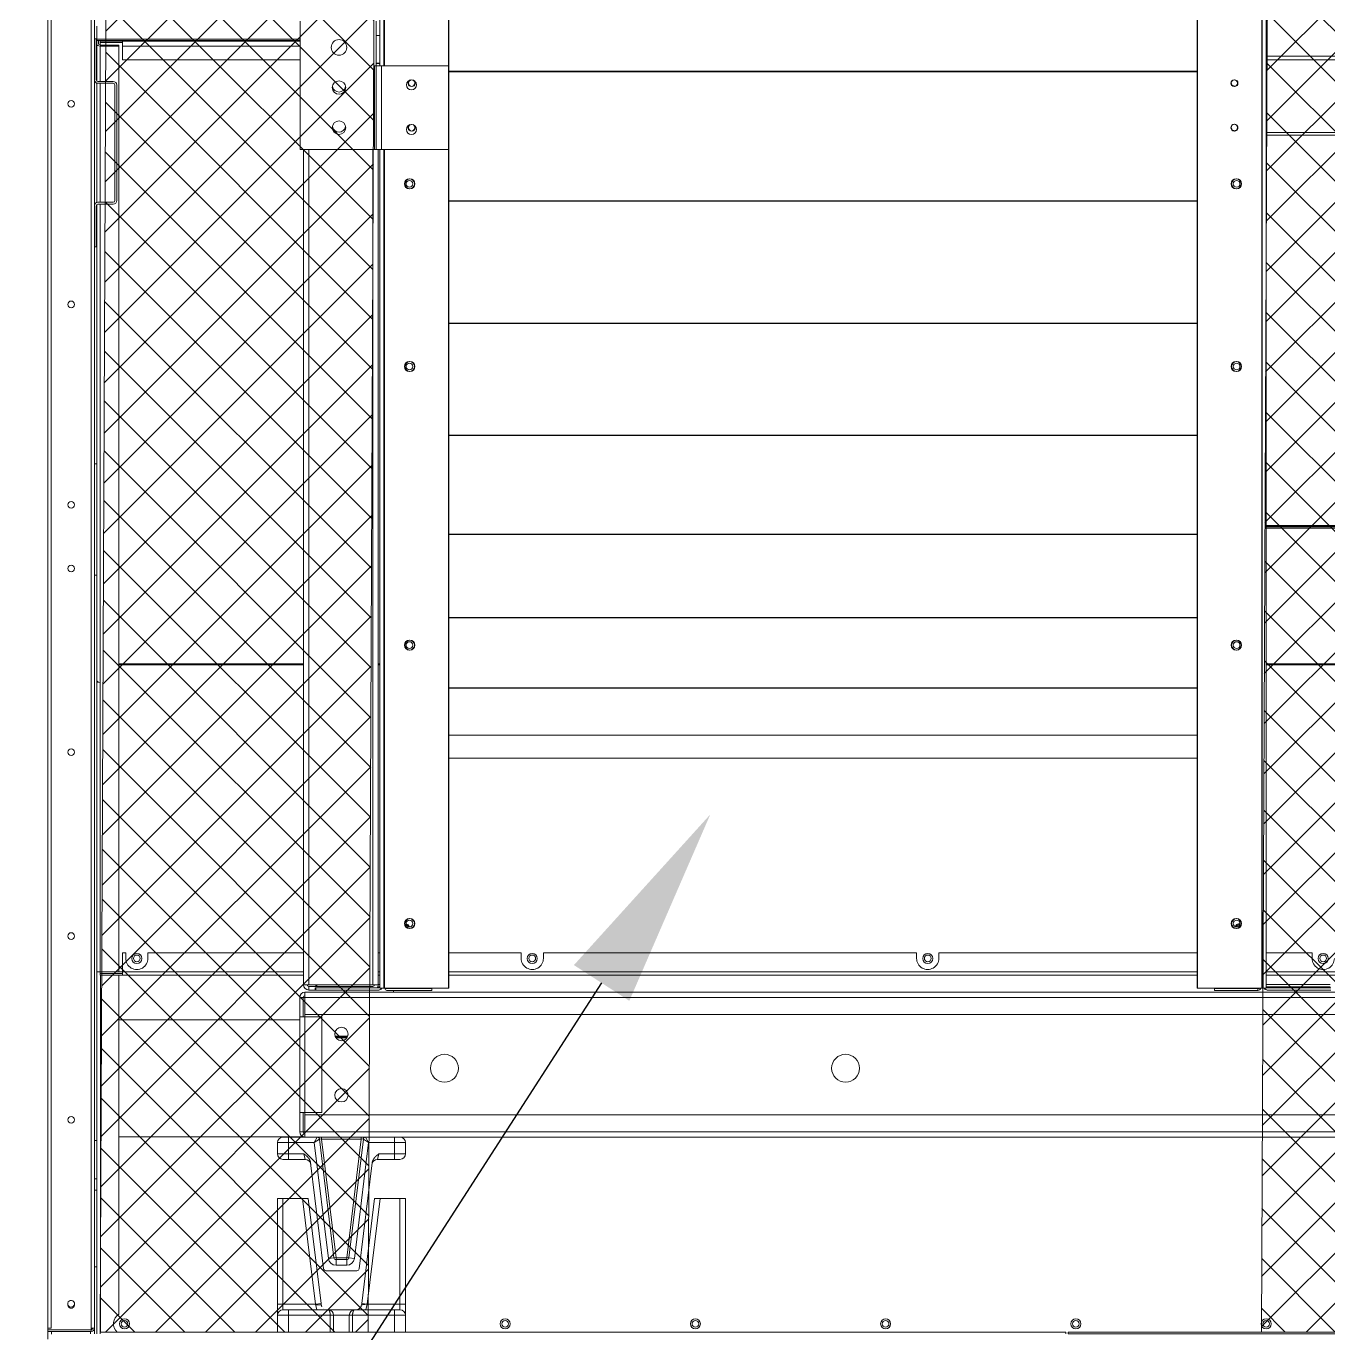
# Model space of a CAD drawing. Header units: millimetres. Extents: x -17070 to 41831, y -291348 to 30635.
# Drawn here: x 31574 to 32743, y 17573 to 18746 of the extents above; entities that cross this region are included whole.
import ezdxf
from ezdxf import colors
from ezdxf.entities.mleader import LeaderData, LeaderLine
from ezdxf.math import Vec2, Vec3

# ---------------------------------------------------------------- set-up
doc = ezdxf.new("R2010")
doc.units = ezdxf.units.MM
doc.layers.add('냉각탑_dim', color=1, linetype='Continuous')
doc.styles.get("Standard").update_dxf_attribs({"font": 'arial.ttf'})
pattern_1 = [(45, (-833140.61, -415575.233), (-22.4506403, 22.4506403), []), (135, (-833140.61, -415575.233), (-22.4506403, -22.4506403), [])]

# ---------------------------------------------------------------- blocks, each defined once
blk = doc.blocks.new('2')
at = {"lineweight": 5}
h = blk.add_hatch(dxfattribs=at)
h.set_pattern_fill('ANSI37', scale=10)
h.set_pattern_definition(pattern_1)
h.paths.add_polyline_path([(31880.7, 17574.3), (31889.2, 19496.5), (31648.5, 19496.5), (31640.1, 17574.3)])
h = blk.add_hatch(dxfattribs=at)
h.set_pattern_fill('ANSI37', scale=10)
h.set_pattern_definition(pattern_1)
h.paths.add_polyline_path([(33194.9, 17574.3), (33203.4, 19496.5), (32691, 19496.5), (32682.5, 17574.3)])
at = {"color": 7, "lineweight": 20}
for p, q in [((31593, 17577.8), (31593, 20419.6)), ((31596.1, 17577.8), (31596.1, 20419.6)), ((31631.9, 17577.8), (31631.9, 20419.6)), ((31635, 17577.8), (31635, 20419.6)), ((31952.7, 17882.8), (31952.7, 19296.3)), ((31953.2, 17882.8), (31953.2, 19296.3)), ((32624.8, 17882.8), (32624.8, 19296.3)), ((32625.3, 17882.8), (32625.3, 19296.3)), ((32682.8, 17882.8), (32682.8, 19296.3)), ((32683.3, 17882.8), (32683.3, 19296.3)), ((32686.8, 17882.8), (32686.8, 19295.1)), ((31823.9, 17879.3), (34062.1, 17879.3)), ((31823.9, 17874.6), (34062.1, 17874.6)), ((31823.9, 17859.3), (34062.1, 17859.3)), ((34062.1, 17769.3), (31823.9, 17769.3)), ((34062.1, 17754), (31823.9, 17754)), ((34062.1, 17749.3), (31823.9, 17749.3))]:
    blk.add_line(p, q, dxfattribs=at)
at = {"color": 7, "lineweight": 20, "ltscale": 0.324611}
blk.add_line((31891.2, 18710.8), (31891.2, 19295.1), dxfattribs=at)
at = {"color": 7, "lineweight": 20, "ltscale": 0.325278}
for p, q in [((31894.7, 18710.8), (31894.7, 19296.3)), ((31895.2, 18710.8), (31895.2, 19296.3))]:
    blk.add_line(p, q, dxfattribs=at)
at = {"color": 7, "lineweight": 20, "ltscale": 0.00658}
blk.add_line((31637, 18746.4), (31637, 18734.6), dxfattribs=at)
at = {"color": 7, "lineweight": 20, "ltscale": 0.063889}
blk.add_line((31819.5, 18635.8), (31819.5, 18750.8), dxfattribs=at)
at = {"color": 7, "lineweight": 20, "ltscale": 0.022222}
blk.add_line((31888, 18710.8), (31888, 18750.8), dxfattribs=at)
at = {"color": 7, "lineweight": 20, "ltscale": 0.000888889}
for p, q in [((31636.6, 18735.1), (31635, 18735.1)), ((31636.6, 18548.3), (31635, 18548.3)), ((31640.1, 17896.2), (31640.1, 17894.6)), ((31895.7, 17882.5), (31897.3, 17882.5)), ((31937.7, 17882.5), (31937.7, 17880.9)), ((32640.3, 17880.9), (32640.3, 17882.5)), ((32679.2, 17882.5), (32679.2, 17880.9)), ((31593, 17574.7), (31593, 17576.3)), ((31631.9, 17574.7), (31631.9, 17576.3)), ((31640, 17574.3), (31640, 17572.7)), ((32507, 17574.3), (32507, 17572.7)), ((32509, 17574.3), (32509, 17572.7))]:
    blk.add_line(p, q, dxfattribs=at)
at = {"color": 7, "lineweight": 20, "ltscale": 0.0205}
for p, q in [((31636.6, 18698.2), (31636.6, 18735.1)), ((31636.6, 18585.2), (31636.6, 18548.3))]:
    blk.add_line(p, q, dxfattribs=at)
at = {"color": 7, "lineweight": 20, "ltscale": 0.101388}
for p, q in [((31637, 18734.6), (31819.5, 18734.6)), ((31637, 18733.5), (31819.5, 18733.5))]:
    blk.add_line(p, q, dxfattribs=at)
at = {"color": 7, "lineweight": 20, "ltscale": 0.000590625}
blk.add_line((31637, 18733.5), (31637, 18734.6), dxfattribs=at)
at = {"color": 7, "lineweight": 20, "ltscale": 0.00164}
for p, q in [((31637, 18733.5), (31637, 18730.6)), ((31638.6, 18733.5), (31638.6, 18730.6))]:
    blk.add_line(p, q, dxfattribs=at)
at = {"color": 7, "lineweight": 20, "ltscale": 0.000403556}
blk.add_line((31640.1, 18733.5), (31640.1, 18732.8), dxfattribs=at)
at = {"color": 7, "lineweight": 20, "ltscale": 0.001778}
for p, q in [((31888, 18738.1), (31891.2, 18738.1)), ((31888, 18713.1), (31891.2, 18713.1)), ((31819.5, 18635.8), (31822.7, 18635.8)), ((31827.4, 17881.3), (31827.4, 17884.5)), ((31822.4, 17874.6), (31819.2, 17874.6)), ((31819.2, 17754), (31822.4, 17754))]:
    blk.add_line(p, q, dxfattribs=at)
at = {"color": 7, "lineweight": 20, "ltscale": 0.01856}
blk.add_line((31637, 18730.6), (31637, 18697.2), dxfattribs=at)
at = {"color": 7, "lineweight": 20, "ltscale": 0.011111}
for p, q in [((31660.1, 18732.8), (31640.1, 18732.8)), ((31640.1, 18731.6), (31660.1, 18731.6)), ((31640.1, 17897.7), (31660.1, 17897.7)), ((31660.1, 17896.2), (31640.1, 17896.2)), ((31640.1, 17894.6), (31660.1, 17894.6))]:
    blk.add_line(p, q, dxfattribs=at)
at = {"color": 7, "lineweight": 20, "ltscale": 0.000638044}
blk.add_line((31640.1, 18731.6), (31640.1, 18732.8), dxfattribs=at)
at = {"color": 7, "lineweight": 20, "ltscale": 0.001178}
blk.add_line((31640.1, 18731.6), (31640.1, 18729.5), dxfattribs=at)
at = {"color": 7, "lineweight": 20, "ltscale": 0.009389}
for p, q in [((31657, 18729.5), (31640.1, 18729.5)), ((31657, 18728.4), (31640.1, 18728.4)), ((31660.1, 17914.6), (31660.1, 17897.7)), ((31657, 17897.7), (31640.1, 17897.7))]:
    blk.add_line(p, q, dxfattribs=at)
at = {"color": 7, "lineweight": 20, "ltscale": 0.017627}
blk.add_line((31640.1, 18728.4), (31640.1, 18696.7), dxfattribs=at)
at = {"color": 7, "lineweight": 20, "ltscale": 0.000618889}
blk.add_line((31657, 18729.5), (31657, 18728.4), dxfattribs=at)
at = {"color": 7, "lineweight": 20, "ltscale": 0.317284}
blk.add_line((31657, 18157.3), (31657, 18728.4), dxfattribs=at)
at = {"color": 7, "lineweight": 20, "ltscale": 0.088555}
for p, q in [((31819.5, 18732.8), (31660.1, 18732.8)), ((31819.5, 18728.4), (31660.1, 18728.4)), ((31660.1, 18716.3), (31819.5, 18716.3))]:
    blk.add_line(p, q, dxfattribs=at)
at = {"color": 7, "lineweight": 20, "ltscale": 0.002435}
blk.add_line((31660.1, 18732.8), (31660.1, 18728.4), dxfattribs=at)
at = {"color": 7, "lineweight": 20, "ltscale": 0.006739}
blk.add_line((31660.1, 18716.3), (31660.1, 18728.4), dxfattribs=at)
at = {"color": 7, "lineweight": 20, "ltscale": 0.041667}
for p, q in [((31886.5, 18635.8), (31886.5, 18710.8)), ((31888, 18635.8), (31888, 18710.8)), ((31892.7, 18635.8), (31892.7, 18710.8)), ((31952.7, 18710.8), (31952.7, 18635.8))]:
    blk.add_line(p, q, dxfattribs=at)
at = {"color": 7, "lineweight": 20, "ltscale": 0.000833333}
for p, q in [((31888, 18710.8), (31886.5, 18710.8)), ((31888, 18635.8), (31886.5, 18635.8)), ((31640.1, 17897.7), (31640.1, 17896.2)), ((31893.2, 17882.8), (31894.7, 17882.8)), ((31893.7, 17882.8), (31895.2, 17882.8)), ((32684.3, 17882.8), (32682.8, 17882.8)), ((32684.8, 17882.8), (32683.3, 17882.8)), ((31823.9, 17874.6), (31822.4, 17874.6)), ((31823.9, 17754), (31822.4, 17754)), ((31593, 17576.3), (31593, 17577.8)), ((31631.9, 17576.3), (31631.9, 17577.8))]:
    blk.add_line(p, q, dxfattribs=at)
at = {"color": 7, "lineweight": 20, "ltscale": 0.001}
blk.add_line((31889.8, 18712.8), (31888, 18712.8), dxfattribs=at)
at = {"color": 7, "lineweight": 20, "ltscale": 0.002611}
for p, q in [((31892.7, 18710.8), (31888, 18710.8)), ((31892.7, 18635.8), (31888, 18635.8)), ((31822.7, 17886), (31827.4, 17886)), ((31823.9, 17874.6), (31823.9, 17879.3)), ((31889.7, 17886), (31885, 17886)), ((31823.9, 17857.3), (31819.2, 17857.3)), ((31823.9, 17771.3), (31819.2, 17771.3)), ((31823.9, 17754), (31823.9, 17749.3))]:
    blk.add_line(p, q, dxfattribs=at)
at = {"color": 7, "lineweight": 20, "ltscale": 0.033333}
for p, q in [((31952.7, 18710.8), (31892.7, 18710.8)), ((31892.7, 18635.8), (31952.7, 18635.8))]:
    blk.add_line(p, q, dxfattribs=at)
at = {"color": 7, "lineweight": 20, "ltscale": 0.284667}
for p, q in [((32686.8, 18719.4), (33199.2, 18719.4)), ((32686.8, 18716.3), (33199.2, 18716.3)), ((33199.2, 18648.6), (32686.8, 18648.6)), ((32686.8, 18298.3), (33199.2, 18298.3)), ((32686.8, 18297.3), (33199.2, 18297.3)), ((33199.2, 18296.9), (32686.8, 18296.9)), ((33199.2, 18295.8), (32686.8, 18295.8)), ((32686.8, 18174.2), (33199.2, 18174.2)), ((32686.8, 18173.2), (33199.2, 18173.2)), ((32686.8, 17897.7), (33199.2, 17897.7)), ((32686.8, 17894.6), (33199.2, 17894.6))]:
    blk.add_line(p, q, dxfattribs=at)
at = {"color": 7, "lineweight": 20, "ltscale": 0.373111}
for p, q in [((32624.8, 18705.9), (31953.2, 18705.9)), ((31953.2, 18705.7), (32624.8, 18705.7)), ((31953.2, 18705.5), (32624.8, 18705.5)), ((32624.8, 18705.4), (31953.2, 18705.4)), ((32624.8, 18589.7), (31953.2, 18589.7)), ((31953.2, 18589.6), (32624.8, 18589.6)), ((31953.2, 18589.4), (32624.8, 18589.4)), ((32624.8, 18589.3), (31953.2, 18589.3)), ((32624.8, 18479.9), (31953.2, 18479.9)), ((31953.2, 18479.8), (32624.8, 18479.8)), ((31953.2, 18479.6), (32624.8, 18479.6)), ((32624.8, 18479.5), (31953.2, 18479.5)), ((32624.8, 18379.3), (31953.2, 18379.3)), ((31953.2, 18379.2), (32624.8, 18379.2)), ((31953.2, 18379), (32624.8, 18379)), ((32624.8, 18378.9), (31953.2, 18378.9)), ((32624.8, 18290.4), (31953.2, 18290.4)), ((31953.2, 18290.3), (32624.8, 18290.3)), ((31953.2, 18290.1), (32624.8, 18290.1)), ((32624.8, 18290), (31953.2, 18290)), ((32624.8, 18215.5), (31953.2, 18215.5)), ((31953.2, 18215.4), (32624.8, 18215.4)), ((31953.2, 18215.3), (32624.8, 18215.3)), ((32624.8, 18215.2), (31953.2, 18215.2)), ((32624.8, 18152.5), (31953.2, 18152.5)), ((31953.2, 18152.4), (32624.8, 18152.4)), ((31953.2, 18152.3), (32624.8, 18152.3)), ((32624.8, 18152.2), (31953.2, 18152.2)), ((32624.8, 18110.1), (31953.2, 18110.1)), ((31953.2, 18110), (32624.8, 18110)), ((31953.2, 18109.9), (32624.8, 18109.9)), ((32624.8, 18109.9), (31953.2, 18109.9)), ((31953.2, 18089.4), (32624.8, 18089.4)), ((31953.2, 18089.4), (32624.8, 18089.4)), ((32624.8, 18089.4), (31953.2, 18089.4)), ((31953.2, 17897.7), (32624.8, 17897.7)), ((31953.2, 17894.6), (32624.8, 17894.6))]:
    blk.add_line(p, q, dxfattribs=at)
at = {"color": 7, "lineweight": 20, "ltscale": 0.059557}
blk.add_line((31637, 18695.3), (31637, 18588.1), dxfattribs=at)
at = {"color": 7, "lineweight": 20, "ltscale": 0.007667}
for p, q in [((31638.1, 18696.7), (31651.9, 18696.7)), ((31638.1, 18695.1), (31651.9, 18695.1)), ((31638.1, 18588.3), (31651.9, 18588.3)), ((31638.1, 18586.7), (31651.9, 18586.7))]:
    blk.add_line(p, q, dxfattribs=at)
at = {"color": 7, "lineweight": 20, "ltscale": 0.059333}
blk.add_line((31640.1, 18695.1), (31640.1, 18588.3), dxfattribs=at)
at = {"color": 7, "lineweight": 20, "ltscale": 0.057667}
for p, q in [((31653.4, 18589.8), (31653.4, 18693.6)), ((31655, 18589.8), (31655, 18693.6))]:
    blk.add_line(p, q, dxfattribs=at)
at = {"color": 7, "lineweight": 20, "ltscale": 0.284666}
blk.add_line((32686.8, 18651.1), (33199.2, 18651.1), dxfattribs=at)
at = {"color": 7, "lineweight": 20, "ltscale": 1.16463e-05}
blk.add_line((31819.5, 18635.8), (31819.5, 18635.8), dxfattribs=at)
at = {"color": 7, "lineweight": 20, "ltscale": 0.037222}
blk.add_line((31886.5, 18635.8), (31819.5, 18635.8), dxfattribs=at)
at = {"color": 7, "lineweight": 20, "ltscale": 0.416556}
for p, q in [((31822.7, 18635.8), (31822.7, 17886)), ((31827.4, 18635.8), (31827.4, 17886)), ((31885, 18635.8), (31885, 17886)), ((31889.7, 18635.8), (31889.7, 17886))]:
    blk.add_line(p, q, dxfattribs=at)
at = {"color": 7, "lineweight": 20, "ltscale": 0.000833332}
blk.add_line((31891.2, 18635.8), (31889.7, 18635.8), dxfattribs=at)
at = {"color": 7, "lineweight": 20, "ltscale": 0.418333}
for p, q in [((31891.2, 17882.8), (31891.2, 18635.8)), ((31894.7, 17882.8), (31894.7, 18635.8)), ((31895.2, 17882.8), (31895.2, 18635.8))]:
    blk.add_line(p, q, dxfattribs=at)
at = {"color": 7, "lineweight": 20, "ltscale": 0.129183}
blk.add_line((31637, 18586.2), (31637, 18353.7), dxfattribs=at)
at = {"color": 7, "lineweight": 20, "ltscale": 0.238546}
blk.add_line((31640.1, 18586.7), (31640.1, 18157.3), dxfattribs=at)
at = {"color": 7, "lineweight": 20, "ltscale": 0.001111}
for p, q in [((31635, 18353.7), (31637, 18353.7)), ((31635, 18253.7), (31637, 18253.7)), ((31833.2, 17883.3), (31833.2, 17881.3)), ((31833.7, 17883.3), (31833.7, 17881.3)), ((31891.2, 17882.8), (31893.2, 17882.8)), ((31891.7, 17882.8), (31893.7, 17882.8)), ((32686.3, 17882.8), (32684.3, 17882.8)), ((32686.8, 17882.8), (32684.8, 17882.8)), ((31823.9, 17859.3), (31823.9, 17857.3)), ((31823.9, 17771.3), (31823.9, 17769.3)), ((31635, 17746.2), (31637, 17746.2)), ((31631.5, 17574.7), (31631.5, 17572.7))]:
    blk.add_line(p, q, dxfattribs=at)
at = {"color": 7, "lineweight": 20, "ltscale": 0.055556}
blk.add_line((31637, 18253.7), (31637, 18353.7), dxfattribs=at)
at = {"color": 7, "lineweight": 20, "ltscale": 0.052341}
blk.add_line((31637, 18253.7), (31637, 18159.5), dxfattribs=at)
at = {"color": 7, "lineweight": 20, "ltscale": 0.092055}
for p, q in [((31657, 18174.2), (31822.7, 18174.2)), ((31657, 18173.2), (31822.7, 18173.2))]:
    blk.add_line(p, q, dxfattribs=at)
at = {"color": 7, "lineweight": 20, "ltscale": 0.000832443}
blk.add_line((31889.7, 18174.2), (31891.2, 18174.2), dxfattribs=at)
at = {"color": 7, "lineweight": 20, "ltscale": 0.000832442}
blk.add_line((31889.7, 18173.2), (31891.2, 18173.2), dxfattribs=at)
at = {"color": 7, "lineweight": 20, "ltscale": 0.001029}
blk.add_line((31637, 18159.4), (31637, 18157.6), dxfattribs=at)
at = {"color": 7, "lineweight": 20, "ltscale": 0.144377}
for p, q in [((31637, 18157.6), (31637, 17897.7)), ((31640.1, 18157.6), (31640.1, 17897.7)), ((31657, 18157.6), (31657, 17897.7))]:
    blk.add_line(p, q, dxfattribs=at)
at = {"color": 7, "lineweight": 20, "ltscale": 0.000839807}
blk.add_line((31637, 18157.6), (31638.5, 18157.6), dxfattribs=at)
at = {"color": 7, "lineweight": 20, "ltscale": 0.001611}
blk.add_line((31663, 17914.6), (31660.1, 17914.6), dxfattribs=at)
at = {"color": 7, "lineweight": 20, "ltscale": 0.002747}
for p, q in [((31663, 17914.6), (31663, 17909.7)), ((31683, 17909.7), (31683, 17914.6)), ((32018, 17909.7), (32018, 17914.6)), ((32038, 17914.6), (32038, 17909.7)), ((32373, 17909.7), (32373, 17914.6)), ((32393, 17914.6), (32393, 17909.7)), ((32728, 17909.7), (32728, 17914.6))]:
    blk.add_line(p, q, dxfattribs=at)
at = {"color": 7, "lineweight": 20, "ltscale": 0.077611}
blk.add_line((31822.7, 17914.6), (31683, 17914.6), dxfattribs=at)
at = {"color": 7, "lineweight": 20, "ltscale": 0.00083304}
for p, q in [((31891.2, 17914.6), (31889.7, 17914.6)), ((31889.7, 17897.7), (31891.2, 17897.7)), ((31889.7, 17894.6), (31891.2, 17894.6)), ((31891.2, 17886.1), (31889.7, 17886.1))]:
    blk.add_line(p, q, dxfattribs=at)
at = {"color": 7, "lineweight": 20, "ltscale": 0.036001}
blk.add_line((32018, 17914.6), (31953.2, 17914.6), dxfattribs=at)
at = {"color": 7, "lineweight": 20, "ltscale": 0.186111}
blk.add_line((32373, 17914.6), (32038, 17914.6), dxfattribs=at)
at = {"color": 7, "lineweight": 20, "ltscale": 0.128777}
blk.add_line((32624.8, 17914.6), (32393, 17914.6), dxfattribs=at)
at = {"color": 7, "lineweight": 20, "ltscale": 0.02289}
blk.add_line((32728, 17914.6), (32686.8, 17914.6), dxfattribs=at)
at = {"color": 7, "lineweight": 20, "ltscale": 0.001722}
for p, q in [((31637, 17897.7), (31640.1, 17897.7)), ((31660.1, 17894.6), (31660.1, 17897.7)), ((31593, 17577.8), (31596.1, 17577.8)), ((31635, 17577.8), (31631.9, 17577.8))]:
    blk.add_line(p, q, dxfattribs=at)
at = {"color": 7, "lineweight": 20, "ltscale": 0.180579}
blk.add_line((31637, 17897.7), (31637, 17572.7), dxfattribs=at)
at = {"color": 7, "lineweight": 20, "ltscale": 0.177968}
blk.add_line((31640.5, 17894.6), (31640.5, 17574.3), dxfattribs=at)
at = {"color": 7, "lineweight": 20, "ltscale": 0.169047}
blk.add_line((31657, 17590.3), (31657, 17894.6), dxfattribs=at)
at = {"color": 7, "lineweight": 20, "ltscale": 0.090333}
for p, q in [((31660.1, 17897.7), (31822.7, 17897.7)), ((31660.1, 17894.6), (31822.7, 17894.6))]:
    blk.add_line(p, q, dxfattribs=at)
at = {"color": 7, "lineweight": 20, "ltscale": 0.032}
for p, q in [((31827.4, 17886), (31885, 17886)), ((31885, 17884.5), (31827.4, 17884.5))]:
    blk.add_line(p, q, dxfattribs=at)
at = {"color": 7, "lineweight": 20, "ltscale": 0.003222}
blk.add_line((31833.2, 17881.3), (31827.4, 17881.3), dxfattribs=at)
at = {"color": 7, "lineweight": 20, "ltscale": 0.031389}
for p, q in [((31889.7, 17883.3), (31833.2, 17883.3)), ((31889.7, 17881.3), (31833.2, 17881.3)), ((31890.2, 17883.3), (31833.7, 17883.3)), ((31890.2, 17881.3), (31833.7, 17881.3)), ((32686.8, 17886.1), (32743.3, 17886.1)), ((32687.8, 17883.3), (32744.3, 17883.3)), ((32687.8, 17881.3), (32744.3, 17881.3)), ((32688.3, 17883.3), (32744.8, 17883.3)), ((32688.3, 17881.3), (32744.8, 17881.3))]:
    blk.add_line(p, q, dxfattribs=at)
at = {"color": 7, "lineweight": 20, "ltscale": 0.000833335}
for p, q in [((31833.7, 17884.5), (31833.7, 17886)), ((31834.7, 17884.5), (31834.7, 17886))]:
    blk.add_line(p, q, dxfattribs=at)
at = {"color": 7, "lineweight": 20, "ltscale": 0.000961364}
blk.add_line((31891, 17884.1), (31889.3, 17884.1), dxfattribs=at)
blk.add_line((31891, 17884.1), (31889.3, 17884.1), dxfattribs=at)
at = {"color": 7, "lineweight": 20, "ltscale": 0.032222}
for p, q in [((31894.7, 17882.8), (31952.7, 17882.8)), ((31895.2, 17882.8), (31953.2, 17882.8)), ((32682.8, 17882.8), (32624.8, 17882.8)), ((32683.3, 17882.8), (32625.3, 17882.8))]:
    blk.add_line(p, q, dxfattribs=at)
at = {"color": 7, "lineweight": 20, "ltscale": 0.000166668}
blk.add_line((31895.7, 17882.5), (31895.7, 17882.8), dxfattribs=at)
at = {"color": 7, "lineweight": 20, "ltscale": 0.000166667}
for p, q in [((31897.3, 17882.8), (31897.3, 17882.5)), ((31937.7, 17882.8), (31937.7, 17882.5)), ((32640.3, 17882.8), (32640.3, 17882.5)), ((32680.7, 17882.8), (32680.7, 17882.5))]:
    blk.add_line(p, q, dxfattribs=at)
at = {"color": 7, "lineweight": 20, "ltscale": 0.022444}
for p, q in [((31897.3, 17882.5), (31937.7, 17882.5)), ((31937.7, 17882.5), (31897.3, 17882.5)), ((31897.3, 17880.9), (31937.7, 17880.9)), ((32680.7, 17882.5), (32640.3, 17882.5))]:
    blk.add_line(p, q, dxfattribs=at)
at = {"color": 7, "lineweight": 20, "ltscale": 0.000889601}
blk.add_line((31903.4, 17879.3), (31903.4, 17880.9), dxfattribs=at)
at = {"color": 7, "lineweight": 20, "ltscale": 0.000444384}
blk.add_line((31937.7, 17882.5), (31937.7, 17881.7), dxfattribs=at)
at = {"color": 7, "lineweight": 20, "ltscale": 0.021611}
for p, q in [((32679.2, 17882.5), (32640.3, 17882.5)), ((32679.2, 17880.9), (32640.3, 17880.9)), ((31593, 17576.3), (31631.9, 17576.3)), ((31593, 17574.7), (31631.9, 17574.7))]:
    blk.add_line(p, q, dxfattribs=at)
at = {"color": 7, "lineweight": 20, "ltscale": 0.031945}
blk.add_line((32686.8, 17886.1), (32744.3, 17886.1), dxfattribs=at)
at = {"color": 7, "lineweight": 20, "ltscale": 0.031862}
blk.add_line((32686.9, 17884.1), (32744.3, 17884.1), dxfattribs=at)
at = {"color": 7, "lineweight": 20, "ltscale": 0.031307}
blk.add_line((32686.9, 17884.1), (32743.3, 17884.1), dxfattribs=at)
at = {"color": 7, "lineweight": 20, "ltscale": 0.009611}
for p, q in [((31819.2, 17874.6), (31819.2, 17857.3)), ((31822.4, 17857.3), (31822.4, 17874.6)), ((31819.2, 17771.3), (31819.2, 17754)), ((31822.4, 17754), (31822.4, 17771.3))]:
    blk.add_line(p, q, dxfattribs=at)
at = {"color": 7, "lineweight": 20, "ltscale": 0.0085}
for p, q in [((31823.9, 17874.6), (31823.9, 17859.3)), ((31839.2, 17857.3), (31823.9, 17857.3)), ((31823.9, 17771.3), (31839.2, 17771.3)), ((31823.9, 17769.3), (31823.9, 17754))]:
    blk.add_line(p, q, dxfattribs=at)
at = {"color": 7, "lineweight": 20, "ltscale": 0.090111}
blk.add_line((31657, 17854.5), (31819.2, 17854.5), dxfattribs=at)
at = {"color": 7, "lineweight": 20, "ltscale": 0.047778}
for p, q in [((31819.2, 17771.3), (31819.2, 17857.3)), ((31823.9, 17771.3), (31823.9, 17857.3)), ((31839.2, 17771.3), (31839.2, 17857.3))]:
    blk.add_line(p, q, dxfattribs=at)
at = {"color": 7, "lineweight": 20, "ltscale": 0.006331}
blk.add_line((31851, 17839.9), (31862.4, 17839.9), dxfattribs=at)
at = {"color": 7, "lineweight": 20, "ltscale": 0.002982}
for p, q in [((31856.7, 17839.1), (31851.3, 17839.1)), ((31862, 17839.1), (31856.7, 17839.1))]:
    blk.add_line(p, q, dxfattribs=at)
at = {"color": 7, "lineweight": 20, "ltscale": 0.002791}
for p, q in [((31856.7, 17838.5), (31851.6, 17838.5)), ((31861.7, 17838.5), (31856.7, 17838.5))]:
    blk.add_line(p, q, dxfattribs=at)
at = {"color": 7, "lineweight": 20, "ltscale": 0.0919}
blk.add_line((31822.4, 17749.5), (31657, 17749.5), dxfattribs=at)
at = {"color": 7, "lineweight": 20, "ltscale": 0.002778}
for p, q in [((31809.2, 17749.3), (31804.2, 17749.3)), ((31809.2, 17749.3), (31809.2, 17744.3)), ((31904.2, 17749.3), (31904.2, 17744.3)), ((31809.2, 17729.3), (31804.2, 17729.3)), ((31809.2, 17734.3), (31809.2, 17729.3)), ((31904.2, 17734.3), (31904.2, 17729.3)), ((31909.2, 17729.3), (31904.2, 17729.3)), ((31804.2, 17694.3), (31799.2, 17694.3)), ((31914.2, 17694.3), (31909.2, 17694.3)), ((31850, 17641), (31845, 17640.4)), ((31851.9, 17639.3), (31851.9, 17634.3)), ((31861.4, 17639.3), (31861.4, 17634.3)), ((31863.4, 17641), (31868.3, 17640.4)), ((31804.2, 17599.3), (31799.2, 17599.3)), ((31804.2, 17594.3), (31804.2, 17599.3)), ((31833.5, 17599.3), (31838.5, 17599.9)), ((31879.8, 17599.3), (31874.9, 17599.9)), ((31909.2, 17599.3), (31914.2, 17599.3)), ((31909.2, 17599.3), (31909.2, 17594.3)), ((31809.2, 17594.3), (31804.2, 17594.3)), ((31809.2, 17594.3), (31809.2, 17589.3)), ((31904.2, 17594.3), (31904.2, 17589.3)), ((31909.2, 17594.3), (31904.2, 17594.3))]:
    blk.add_line(p, q, dxfattribs=at)
at = {"color": 7, "lineweight": 20, "ltscale": 0.008167}
blk.add_line((31823.9, 17749.3), (31809.2, 17749.3), dxfattribs=at)
at = {"color": 7, "lineweight": 20, "ltscale": 0.003145}
for p, q in [((31832.2, 17744.3), (31834.9, 17749.3)), ((31832.2, 17744.3), (31836.9, 17747.5)), ((31881.1, 17744.3), (31876.4, 17747.5)), ((31881.1, 17744.3), (31878.4, 17749.3))]:
    blk.add_line(p, q, dxfattribs=at)
at = {"color": 7, "lineweight": 20, "ltscale": 0.059604}
for p, q in [((31836.9, 17747.5), (31850, 17641)), ((31838.9, 17747.5), (31851.9, 17641)), ((31874.5, 17747.5), (31861.4, 17641)), ((31863.4, 17641), (31876.4, 17747.5))]:
    blk.add_line(p, q, dxfattribs=at)
at = {"color": 7, "lineweight": 20, "ltscale": 0.000975701}
for p, q in [((31838.9, 17749.3), (31838.9, 17747.5)), ((31874.5, 17749.3), (31874.5, 17747.5)), ((31851.9, 17641), (31851.9, 17639.3)), ((31861.4, 17641), (31861.4, 17639.3))]:
    blk.add_line(p, q, dxfattribs=at)
at = {"color": 7, "lineweight": 20, "ltscale": 0.019777}
blk.add_line((31874.5, 17747.5), (31838.9, 17747.5), dxfattribs=at)
at = {"color": 7, "lineweight": 20, "ltscale": 0.005556}
for p, q in [((31799.2, 17744.3), (31799.2, 17734.3)), ((31809.2, 17744.3), (31799.2, 17744.3)), ((31809.2, 17744.3), (31809.2, 17734.3)), ((31914.2, 17744.3), (31904.2, 17744.3)), ((31904.2, 17744.3), (31904.2, 17734.3)), ((31914.2, 17744.3), (31914.2, 17734.3)), ((31809.2, 17734.3), (31799.2, 17734.3)), ((31914.2, 17734.3), (31904.2, 17734.3)), ((31914.2, 17599.3), (31914.2, 17589.3)), ((31809.2, 17589.3), (31799.2, 17589.3)), ((31914.2, 17589.3), (31904.2, 17589.3))]:
    blk.add_line(p, q, dxfattribs=at)
at = {"color": 7, "lineweight": 20, "ltscale": 0.01282}
for p, q in [((31832.2, 17744.3), (31809.2, 17744.3)), ((31904.2, 17744.3), (31881.1, 17744.3))]:
    blk.add_line(p, q, dxfattribs=at)
at = {"color": 7, "lineweight": 20, "ltscale": 0.058129}
for p, q in [((31832.2, 17744.3), (31845, 17640.4)), ((31868.3, 17640.4), (31881.1, 17744.3))]:
    blk.add_line(p, q, dxfattribs=at)
at = {"color": 7, "lineweight": 20, "ltscale": 0.007694}
for p, q in [((31809.2, 17734.3), (31823, 17734.3)), ((31904.2, 17734.3), (31890.3, 17734.3))]:
    blk.add_line(p, q, dxfattribs=at)
at = {"color": 7, "lineweight": 20, "ltscale": 0.008376}
for p, q in [((31809.2, 17729.3), (31824.2, 17729.3)), ((31904.2, 17729.3), (31889.1, 17729.3))]:
    blk.add_line(p, q, dxfattribs=at)
at = {"color": 7, "lineweight": 20, "ltscale": 0.00286}
for p, q in [((31824.2, 17729.3), (31823, 17734.3)), ((31890.3, 17734.3), (31889.1, 17729.3)), ((31833.5, 17599.3), (31834.7, 17594.3)), ((31879.8, 17599.3), (31878.6, 17594.3))]:
    blk.add_line(p, q, dxfattribs=at)
at = {"color": 7, "lineweight": 20, "ltscale": 0.053282}
for p, q in [((31840.7, 17631), (31829, 17726.2)), ((31872.6, 17631), (31884.3, 17726.2))]:
    blk.add_line(p, q, dxfattribs=at)
at = {"color": 7, "lineweight": 20, "ltscale": 0.001112}
for p, q in [((31635, 17711.7), (31637, 17711.7)), ((31635, 17701.7), (31637, 17701.7)), ((31635, 17632.7), (31637, 17632.7))]:
    blk.add_line(p, q, dxfattribs=at)
at = {"color": 7, "lineweight": 20, "ltscale": 0.052778}
for p, q in [((31799.2, 17694.3), (31799.2, 17599.3)), ((31804.2, 17694.3), (31804.2, 17599.3)), ((31909.2, 17599.3), (31909.2, 17694.3)), ((31914.2, 17599.3), (31914.2, 17694.3))]:
    blk.add_line(p, q, dxfattribs=at)
at = {"color": 7, "lineweight": 20, "ltscale": 0.009824}
for p, q in [((31804.2, 17694.3), (31821.8, 17694.3)), ((31909.2, 17694.3), (31891.5, 17694.3))]:
    blk.add_line(p, q, dxfattribs=at)
at = {"color": 7, "lineweight": 20, "ltscale": 0.053174}
for p, q in [((31833.5, 17599.3), (31821.8, 17694.3)), ((31879.8, 17599.3), (31891.5, 17694.3))]:
    blk.add_line(p, q, dxfattribs=at)
at = {"color": 7, "lineweight": 20, "ltscale": 0.002799}
for p, q in [((31826.9, 17694.3), (31821.8, 17694.3)), ((31886.4, 17694.3), (31891.5, 17694.3))]:
    blk.add_line(p, q, dxfattribs=at)
at = {"color": 7, "lineweight": 20, "ltscale": 0.052833}
for p, q in [((31838.5, 17599.9), (31826.9, 17694.3)), ((31874.9, 17599.9), (31886.4, 17694.3))]:
    blk.add_line(p, q, dxfattribs=at)
at = {"color": 7, "lineweight": 20, "ltscale": 0.005249}
for p, q in [((31851.9, 17641), (31861.4, 17641)), ((31861.4, 17639.3), (31851.9, 17639.3)), ((31861.4, 17634.3), (31851.9, 17634.3))]:
    blk.add_line(p, q, dxfattribs=at)
at = {"color": 7, "lineweight": 20, "ltscale": 0.015502}
blk.add_line((31870.6, 17629.3), (31842.7, 17629.3), dxfattribs=at)
at = {"color": 7, "lineweight": 20, "ltscale": 0.005554}
blk.add_line((31799.2, 17589.3), (31799.2, 17599.3), dxfattribs=at)
at = {"color": 7, "lineweight": 20, "ltscale": 0.016305}
for p, q in [((31804.2, 17599.3), (31833.5, 17599.3)), ((31879.8, 17599.3), (31909.2, 17599.3))]:
    blk.add_line(p, q, dxfattribs=at)
at = {"color": 7, "lineweight": 20, "ltscale": 0.002757}
blk.add_line((31838.6, 17598.7), (31833.7, 17598.7), dxfattribs=at)
at = {"color": 7, "lineweight": 20, "ltscale": 0.000682136}
for p, q in [((31838.5, 17599.9), (31838.6, 17598.7)), ((31874.9, 17599.9), (31874.7, 17598.7))]:
    blk.add_line(p, q, dxfattribs=at)
at = {"color": 7, "lineweight": 20, "ltscale": 3.0969e-05}
blk.add_line((31840.3, 17595.5), (31840.4, 17595.4), dxfattribs=at)
at = {"color": 7, "lineweight": 20, "ltscale": 0.008333}
for p, q in [((31799.2, 17574.3), (31799.2, 17589.3)), ((31809.2, 17574.3), (31809.2, 17589.3)), ((31846.7, 17574.3), (31846.7, 17589.3)), ((31849.7, 17574.3), (31849.7, 17589.3)), ((31863.7, 17574.3), (31863.7, 17589.3)), ((31866.7, 17574.3), (31866.7, 17589.3)), ((31904.2, 17574.3), (31904.2, 17589.3)), ((31914.2, 17574.3), (31914.2, 17589.3))]:
    blk.add_line(p, q, dxfattribs=at)
at = {"color": 7, "lineweight": 20, "ltscale": 0.019722}
for p, q in [((31809.2, 17594.3), (31844.7, 17594.3)), ((31904.2, 17594.3), (31868.7, 17594.3))]:
    blk.add_line(p, q, dxfattribs=at)
at = {"color": 7, "lineweight": 20, "ltscale": 0.020833}
for p, q in [((31809.2, 17589.3), (31846.7, 17589.3)), ((31904.2, 17589.3), (31866.7, 17589.3))]:
    blk.add_line(p, q, dxfattribs=at)
at = {"color": 7, "lineweight": 20, "ltscale": 7.4746e-06}
blk.add_line((31843.6, 17594.3), (31843.6, 17594.3), dxfattribs=at)
at = {"color": 7, "lineweight": 20, "ltscale": 0.013331}
blk.add_line((31868.7, 17594.3), (31844.7, 17594.3), dxfattribs=at)
at = {"color": 7, "lineweight": 20, "ltscale": 0.001667}
for p, q in [((31849.7, 17589.3), (31846.7, 17589.3)), ((31866.7, 17589.3), (31863.7, 17589.3))]:
    blk.add_line(p, q, dxfattribs=at)
at = {"color": 7, "lineweight": 20, "ltscale": 0.007778}
blk.add_line((31863.7, 17589.3), (31849.7, 17589.3), dxfattribs=at)
at = {"color": 7, "lineweight": 20, "ltscale": 0.003688}
blk.add_line((31593, 17568), (31593, 17574.7), dxfattribs=at)
at = {"color": 7, "lineweight": 20, "ltscale": 0.001198}
blk.add_line((31596.5, 17572.5), (31596.5, 17574.7), dxfattribs=at)
at = {"color": 7, "lineweight": 20, "ltscale": 0.002833}
blk.add_line((31635, 17577.8), (31635, 17572.7), dxfattribs=at)
at = {"color": 7, "lineweight": 20, "ltscale": 0.481667}
blk.add_line((32507, 17574.3), (31640, 17574.3), dxfattribs=at)
at = {"color": 7, "lineweight": 20, "ltscale": 0.482222}
for p, q in [((33377, 17574.3), (32509, 17574.3)), ((33377, 17572.7), (32509, 17572.7))]:
    blk.add_line(p, q, dxfattribs=at)
at = {"color": 0, "lineweight": 20}
for points in [[(31648.5, 19496.5), (31889.2, 19496.5), (31880.7, 17574.3), (31640.1, 17574.3)], [(32691, 19496.5), (33203.4, 19496.5), (33194.9, 17574.3), (32682.5, 17574.3)]]:
    blk.add_lwpolyline(points, close=True, dxfattribs=at)
at = {"color": 7, "lineweight": 20}
for centre, radius in [((31854.5, 18727.3), 7), ((31919.5, 18693.7), 4.5), ((32658, 18695.3), 3), ((32658.5, 18695.3), 3), ((31854.5, 18691.3), 6), ((31614, 18676.7), 3), ((31854.5, 18655.3), 6), ((31919.5, 18653.7), 4.5), ((32658, 18655.3), 3), ((32658.5, 18655.3), 3), ((31917.7, 18604.9), 4.5), ((31918.2, 18604.9), 4.5), ((31917.7, 18604.9), 3), ((32659.8, 18604.9), 4.5), ((32660.3, 18604.9), 4.5), ((32660.3, 18604.9), 3), ((31614, 18496.7), 3), ((31917.7, 18440.9), 4.5), ((31918.2, 18440.9), 4.5), ((31917.7, 18440.9), 3), ((32659.8, 18440.9), 4.5), ((32660.3, 18440.9), 4.5), ((32660.3, 18440.9), 3), ((31614, 18316.7), 3), ((31614, 18259.7), 3), ((31917.7, 18190.9), 4.5), ((31918.2, 18190.9), 4.5), ((31917.7, 18190.9), 3), ((32659.8, 18190.9), 4.5), ((32660.3, 18190.9), 4.5), ((32660.3, 18190.9), 3), ((31614, 18094.7), 3), ((31917.7, 17940.9), 4.5), ((31918.2, 17940.9), 4.5), ((31917.7, 17940.9), 3), ((32659.8, 17940.9), 4.5), ((32660.3, 17940.9), 4.5), ((32660.3, 17940.9), 3), ((31614, 17929.7), 3), ((31673, 17909.6), 4.5), ((31673, 17909.7), 3), ((32028, 17909.6), 4.5), ((32028, 17909.7), 3), ((32383, 17909.6), 4.5), ((32383, 17909.7), 3), ((32738, 17909.6), 4.5), ((32738, 17909.7), 3), ((31856.7, 17841.8), 6), ((31949.2, 17811.1), 12.5), ((32309.2, 17811.1), 12.5), ((31856.7, 17786.8), 6), ((31614, 17764.7), 3), ((31662, 17581.7), 4.5), ((31662, 17581.7), 3), ((32003.6, 17581.7), 4.5), ((32003.6, 17581.7), 3), ((32174.4, 17581.7), 4.5), ((32174.4, 17581.7), 3), ((32345.2, 17581.7), 4.5), ((32345.2, 17581.7), 3), ((32516, 17581.7), 4.5), ((32516, 17581.7), 3), ((32686.8, 17581.7), 4.5), ((32686.8, 17581.7), 3)]:
    blk.add_circle(centre, radius, dxfattribs=at)
for centre, radius, start, end in [((31889.8, 18708.1), 4.7, 72.6707, 90), ((31638.1, 18698.2), 3.1, 180, 270), ((31638.1, 18698.2), 1.5, 180, 270), ((31919.5, 18695.3), 3, 115.1483, 64.8515), ((31920, 18695.3), 3, 105.5956, 39.6962), ((31651.9, 18693.6), 3.1, 0, 90), ((31651.9, 18693.6), 1.5, 0, 90), ((31854.5, 18693.3), 6, 189.594, 350.4059), ((32658.5, 18695.6), 3, 182.8657, 295.3866), ((31854.5, 18657.3), 6, 189.594, 350.4059), ((31919.5, 18655.3), 3, 115.1483, 64.8515), ((31920, 18655.3), 3, 105.5956, 39.6962), ((32658.5, 18655.6), 3, 182.8657, 295.3866), ((31638.1, 18585.2), 3.1, 90, 180), ((31638.1, 18585.2), 1.5, 90, 180), ((31651.9, 18589.8), 3.1, 270, 0), ((31651.9, 18589.8), 1.5, 270, 0), ((31631.9, 18289.8), 3.1, 359.4645, 0), ((31631.9, 18281.6), 3.1, 0, 0.5316), ((31631.9, 17927.8), 3.1, 359.3699, 0), ((31673, 17909.7), 10, 179.9999, 0), ((32028, 17909.7), 10, 179.9999, 0), ((32383, 17909.7), 10, 179.9999, 0), ((32738, 17909.7), 10, 179.9999, 0), ((31823.9, 17874.6), 4.7, 90, 180), ((31827.4, 17886), 4.7, 180, 270), ((31827.4, 17886), 1.5, 180, 270), ((31885, 17886), 1.5, 270, 0), ((31885, 17886), 4.7, 270, 270.8896), ((31885, 17886), 4.7, 324.946, 0), ((31889.7, 17884.8), 1.5, 270, 0), ((31889.7, 17884.8), 3.5, 270, 325.1502), ((31890.2, 17887.6), 1.5, 270, 311.777), ((31890.2, 17884.8), 1.5, 270, 311.8103), ((31890.2, 17884.8), 3.5, 270, 325.1501), ((31897.3, 17882.5), 1.6, 180, 270), ((32679.2, 17884), 3.1, 270, 337.2261), ((32687.8, 17884.8), 3.5, 214.8499, 270), ((32688.3, 17884.8), 3.5, 214.8498, 270), ((32687.8, 17887.6), 1.5, 228.1564, 270), ((32688.3, 17884.8), 1.5, 180, 270), ((32687.8, 17884.8), 1.5, 228.1896, 270), ((31823.9, 17874.6), 1.5, 90, 180), ((31804.2, 17744.3), 5, 90, 180), ((31823.9, 17754), 4.7, 180, 270), ((31823.9, 17754), 1.5, 180, 270), ((31834.9, 17747.3), 2, 7, 90), ((31878.4, 17747.3), 2, 90, 173), ((31889.5, 17754), 4.7, 270, 270.2807), ((31898.9, 17754), 4.7, 269.0166, 269.4835), ((31909.2, 17744.3), 5, 0, 90), ((32359.5, 17754), 4.7, 270, 270.2807), ((32368.9, 17754), 4.7, 269.7193, 270), ((32434.5, 17754), 4.7, 270, 270.2807), ((31804.2, 17734.3), 5, 180, 270), ((31824.2, 17724.3), 5, 7, 90), ((31889.1, 17724.3), 5, 90, 173), ((31909.2, 17734.3), 5, 270, 0), ((31842.7, 17631.3), 2, 187, 270), ((31851.9, 17641.3), 7, 187, 270), ((31851.9, 17641.3), 2, 187, 270), ((31861.4, 17641.3), 2, 270, 353), ((31861.4, 17641.3), 7, 270, 353), ((31870.6, 17631.3), 2, 270, 353), ((31614, 17599.7), 3, 350.4059, 350.3998), ((31614, 17598.7), 3, 170.4059, 9.5941), ((31843.6, 17599.3), 4.97, 189.5376, 207.8079), ((31869.7, 17599.3), 5, 270.1925, 352.9996), ((31869.8, 17599.3), 4.97, 332.1984, 350.4499), ((31869.7, 17599.3), 5.08, 332.5082, 341.5499), ((31662, 17581.7), 10, 119.9997, 227.731), ((31804.2, 17589.3), 5, 90, 180), ((31843.6, 17599.5), 5.19, 266.0466, 269.6153), ((31844.7, 17589.3), 5, 360, 90), ((31868.7, 17589.3), 5, 90, 180), ((31909.2, 17589.3), 5, 0, 90), ((31631.9, 17577.8), 3.1, 270, 0), ((31631.9, 17577.8), 1.5, 270, 0)]:
    blk.add_arc(centre, radius, start, end, dxfattribs=at)
for centre, major_axis, ratio, start_param, end_param in [((31640.1, 18730.6), (-3.1, 0), 0.69625, 0, 1.570796), ((31640.1, 18730.6), (-1.5, 0), 0.69625, 0, 1.570796), ((31640.1, 18159.5), (-3.1, 0), 0.69625, 0, 1.570796), ((31914.7, 17938), (3, 0), 0.866065, 0.5, 1.567916), ((31914.7, 17937.2), (3, 0), 0.866065, 0.243721, 1.509694), ((31913.7, 17936), (-4.5, 0), 0.866025, 3.678767, 4.44056), ((31914.7, 17938), (3, 0), 0.866065, 0.000029, 0.5), ((31914.7, 17938), (3, 0), 0.866065, 6.216067, 6.283214), ((32662.3, 17938), (-3, 0), 0.866065, 4.383305, 6.261411), ((32662.3, 17937.2), (-3, 0), 0.866065, 4.455933, 5.966795), ((32663.3, 17935.9), (4.5, 0), 0.866025, 1.715156, 2.580649), ((31838.9, 17747.3), (2.04, -0.25), 0.114003, 1.614037, 3.169971), ((31874.4, 17747.3), (2.04, 0.25), 0.114003, 6.254805, 7.810755), ((31851.9, 17641.3), (-1.99, -0.24), 0.120974, 0, 1.555944), ((31861.4, 17641.3), (-1.99, 0.24), 0.120974, 1.585649, 3.141593), ((31909.2, 17598.1), (-5, 0), 0.121869, 3.141593, 3.147831)]:
    blk.add_ellipse(centre, major_axis=major_axis, ratio=ratio, start_param=start_param, end_param=end_param, dxfattribs=at)
for points, knots in [([(31829, 17726.2), (31829, 17726.6), (31828.9, 17726.9), (31828.8, 17727.2), (31828.6, 17727.9), (31828.3, 17728.6), (31828.2, 17728.9), (31827.8, 17729.6), (31827.4, 17730.2), (31827.1, 17730.5), (31826.6, 17731.1), (31826.1, 17731.7), (31825.8, 17732), (31825.1, 17732.6), (31824.5, 17733.1), (31824.1, 17733.4), (31823.7, 17733.7), (31823.2, 17734.1), (31823.2, 17734.1), (31823.1, 17734.2), (31823, 17734.3)], [0, 0, 0, 0, 0, 0, 2.255207, 2.255207, 2.255207, 4.814432, 4.814432, 4.814432, 7.821683, 7.821683, 7.821683, 11.452376, 11.452376, 11.452376, 15.709177, 15.709177, 15.709177, 16.735649, 16.735649, 16.735649, 16.735649, 16.735649, 16.735649]), ([(31884.3, 17726.2), (31884.3, 17726.6), (31884.4, 17726.9), (31884.5, 17727.2), (31884.7, 17727.9), (31885, 17728.6), (31885.1, 17728.9), (31885.5, 17729.6), (31885.9, 17730.2), (31886.2, 17730.5), (31886.7, 17731.1), (31887.3, 17731.7), (31887.6, 17732), (31888.2, 17732.6), (31888.9, 17733.1), (31889.2, 17733.4), (31889.6, 17733.7), (31890.1, 17734.1), (31890.1, 17734.1), (31890.2, 17734.2), (31890.3, 17734.3)], [0, 0, 0, 0, 0, 0, 2.255203, 2.255203, 2.255203, 4.814439, 4.814439, 4.814439, 7.821689, 7.821689, 7.821689, 11.45238, 11.45238, 11.45238, 15.709201, 15.709201, 15.709201, 16.735664, 16.735664, 16.735664, 16.735664, 16.735664, 16.735664]), ([(31879.8, 17599.3), (31879.5, 17599.3), (31879.2, 17599.3), (31878.9, 17599.3), (31878, 17599.2), (31877.2, 17599.1), (31876.6, 17599.1), (31875.8, 17598.9), (31875.2, 17598.8), (31874.9, 17598.7), (31874.8, 17598.7), (31874.7, 17598.7), (31874.7, 17598.7), (31874.7, 17598.7), (31874.7, 17598.7)], [0, 0, 0, 0, 0, 0, 2.323978, 2.323978, 2.323978, 6.808415, 6.808415, 6.808415, 9.743725, 9.743725, 9.743725, 9.789193, 9.789193, 9.789193, 9.789193, 9.789193, 9.789193]), ([(31844.7, 17594.3), (31844.9, 17594.3), (31845.2, 17594.2), (31845.4, 17594), (31845.8, 17593.4), (31846.2, 17592.6), (31846.4, 17592), (31846.5, 17591.2), (31846.6, 17590.3), (31846.7, 17589.9), (31846.7, 17589.6), (31846.7, 17589.3)], [0, 0, 0, 0, 0, 0, 4.851619, 4.851619, 4.851619, 10.10657, 10.10657, 10.10657, 12.990712, 12.990712, 12.990712, 12.990712, 12.990712, 12.990712]), ([(31868.7, 17594.3), (31868.4, 17594.3), (31868.2, 17594.2), (31867.9, 17594), (31867.5, 17593.4), (31867.1, 17592.6), (31867, 17592), (31866.8, 17591.2), (31866.7, 17590.3), (31866.7, 17589.9), (31866.7, 17589.6), (31866.7, 17589.3)], [0, 0, 0, 0, 0, 0, 4.851619, 4.851619, 4.851619, 10.10657, 10.10657, 10.10657, 12.990712, 12.990712, 12.990712, 12.990712, 12.990712, 12.990712])]:
    blk.add_open_spline(points, degree=5, knots=knots, dxfattribs=at)

msp = doc.modelspace()

# ---------------------------------------------------------------- block references
msp.add_blockref('2', (0, 0))

# ---------------------------------------------------------------- leaders
at = {"layer": '냉각탑_dim', "lineweight": -3}
ml = msp.add_multileader_mtext('Standard', dxfattribs=at)
ml.set_content('')
ml.set_leader_properties(color=256)
ml.build(insert=Vec2(0, 0))
ml.multileader.update_dxf_attribs({"text_right_attachment_type": 6, "dogleg_length": 5, "arrow_head_size": 180, "scale": 30})
ctx = ml.context
ctx.base_point, ctx.scale, ctx.char_height, ctx.arrow_head_size, ctx.landing_gap_size, ctx.plane_origin = Vec3(30813, 16216.2), 30, 7.18, 180, 3.59, Vec3(32317.9, 16541.9)
ctx.right_attachment, ctx.text_align_type = 6, 2
notes = []
notes.append((ctx, [(0, (1, 1, 0), (31012.5, 16216.2), (-1, 0), 199.5, [(0, [(32187.8, 18038.9)], 0, [])])]))
ctx.mtext, ml.multileader.dxf.content_type = None, 0
for ctx, leaders in notes:
    for number, flags, end, landing, length, lines in leaders:
        leader = LeaderData()
        leader.index, (leader.has_last_leader_line, leader.has_dogleg_vector, leader.attachment_direction) = number, flags
        leader.last_leader_point, leader.dogleg_vector, leader.dogleg_length = Vec3(end), Vec3(landing), length
        for number, points, colour, breaks in lines:
            line = LeaderLine()
            line.index, line.vertices, line.color, line.breaks = number, Vec3.list(points), colors.encode_raw_color(colour), breaks
            leader.lines.append(line)
        ctx.leaders.append(leader)

doc.saveas('drawing.dxf')
